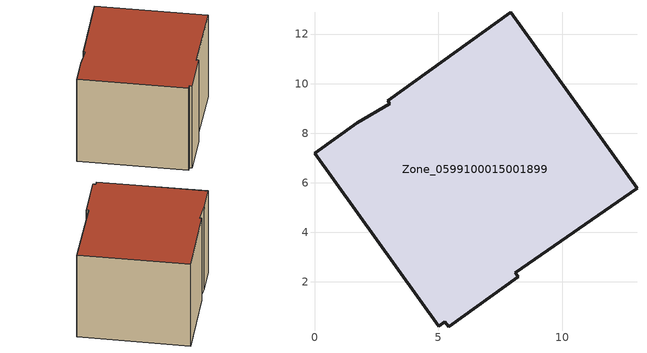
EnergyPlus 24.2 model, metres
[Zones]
Zone_0599100015001899
 floor ground (C_G): 0,7.18 1.72,8.42 3.03,9.19 2.95,9.3 7.92,12.88 13.02,5.79 8.1,2.36 8.22,2.2 5.42,0.18 5.26,0.39 5.01,0.21 z2.63
 wall outside (C_F): 7.92,12.88 2.95,9.3 3.03,9.19 1.72,8.42 0,7.18 5.01,0.21 5.26,0.39 5.42,0.18 8.22,2.2 8.1,2.36 13.02,5.79 7.92,12.88 z2.63:10.25
 roof outside (C_R): 1.72,8.42 0,7.18 5.01,0.21 5.26,0.39 5.42,0.18 8.22,2.2 8.1,2.36 13.02,5.79 7.92,12.88 2.95,9.3 3.03,9.19 z10.25
[BUILDING]
Pand.0599100015001899: North Axis=0; Terrain=City; Loads Convergence Tolerance Value=0.04; Temperature Convergence Tolerance Value=0.4; Solar Distribution=FullExterior; Maximum Number of Warmup Days=25; Minimum Number of Warmup Days=1
[Site:Location]
Rotterdam.The.Hague.AP_ZH_NLD Design_Conditions: Latitude=51.96; Longitude=4.45; Time Zone=1; Elevation=-4.5
[SITE:GROUNDTEMPERATURE:BUILDINGSURFACE]
18, 18, 18, 18, 18, 18, 18, 18, 18, 18, 18, 18
[MATERIAL] Thermal Absorptance=0.9; Solar Absorptance=0.7; Visible Absorptance=0.7
Name | Roughness | Thickness | Conductivity | Density | Specific Heat
G.D.1965 | MediumSmooth | 0.15 | 1 | 540 | 1210
F.D.1965 | Rough | 0.3 | 0.857143 | 1920 | 840
R.D.1965 | MediumRough | 0.2 | 0.08 | 1500 | 1000
[CONSTRUCTION]
C_G: G.D.1965
C_F: F.D.1965
C_R: R.D.1965
[ZONE]
Zone_0599100015001899: Type=1; Multiplier=1; Ceiling Height=Autocalculate; Volume=Autocalculate; Floor Area=autocalculate; Part of Total Floor Area=Yes
[ZONEINFILTRATION:DESIGNFLOWRATE]
Infil_Zone_0599100015001899: Zone or ZoneList or Space or SpaceList=Zone_0599100015001899; Schedule=AlwaysOn; Design Flow Rate Calculation Method=Flow/Area; Flow Rate per Floor Area=0.0042; Constant Term Coefficient=1; Temperature Term Coefficient=0; Velocity Term Coefficient=0; Velocity Squared Term Coefficient=0
[HVACTEMPLATE:ZONE:IDEALLOADSAIRSYSTEM]
Zone_0599100015001899: Maximum Heating Supply Air Temperature=50; Minimum Cooling Supply Air Temperature=13; Maximum Heating Supply Air Humidity Ratio=0.0156; Minimum Cooling Supply Air Humidity Ratio=0.0077; Heating Limit=NoLimit; Cooling Limit=NoLimit; Dehumidification Control Type=ConstantSensibleHeatRatio; Cooling Sensible Heat Ratio=0.7; Dehumidification Setpoint=60; Humidification Control Type=None; Humidification Setpoint=30; Outdoor Air Method=None; Outdoor Air Flow Rate per Person=0.00944; Outdoor Air Flow Rate per Zone Floor Area=0; Outdoor Air Flow Rate per Zone=0; Demand Controlled Ventilation Type=None; Outdoor Air Economizer Type=NoEconomizer; Heat Recovery Type=None; Sensible Heat Recovery Effectiveness=0.7; Latent Heat Recovery Effectiveness=0.65
[ZONECONTROL:THERMOSTAT]
ThermostatControl_Zone_0599100015001899: Zone or ZoneList=Zone_0599100015001899; Control Type Schedule=DualSetpointControlType; Control 1=Thermostat_Zone_0599100015001899; Temperature Difference Between Cutout And Setpoint=0
[THERMOSTATSETPOINT:DUALSETPOINT]
Thermostat_Zone_0599100015001899: Heating Setpoint Temperature Schedule=HeatingSetpoint_Zone_0599100015001899; Cooling Setpoint Temperature Schedule=CoolingSetpoint_Zone_0599100015001899
[SCHEDULE:COMPACT]
HeatingSetpoint_Zone_0599100015001899: Through: 12/31, For: AllDays, Until: 24:00, 21
CoolingSetpoint_Zone_0599100015001899: Through: 12/31, For: AllDays, Until: 24:00, 24
DualSetpointControlType: Through: 12/31, For: AllDays, Until: 24:00, 4
AlwaysOn: Through: 12/31, For: AllDays, Until: 24:00, 1
